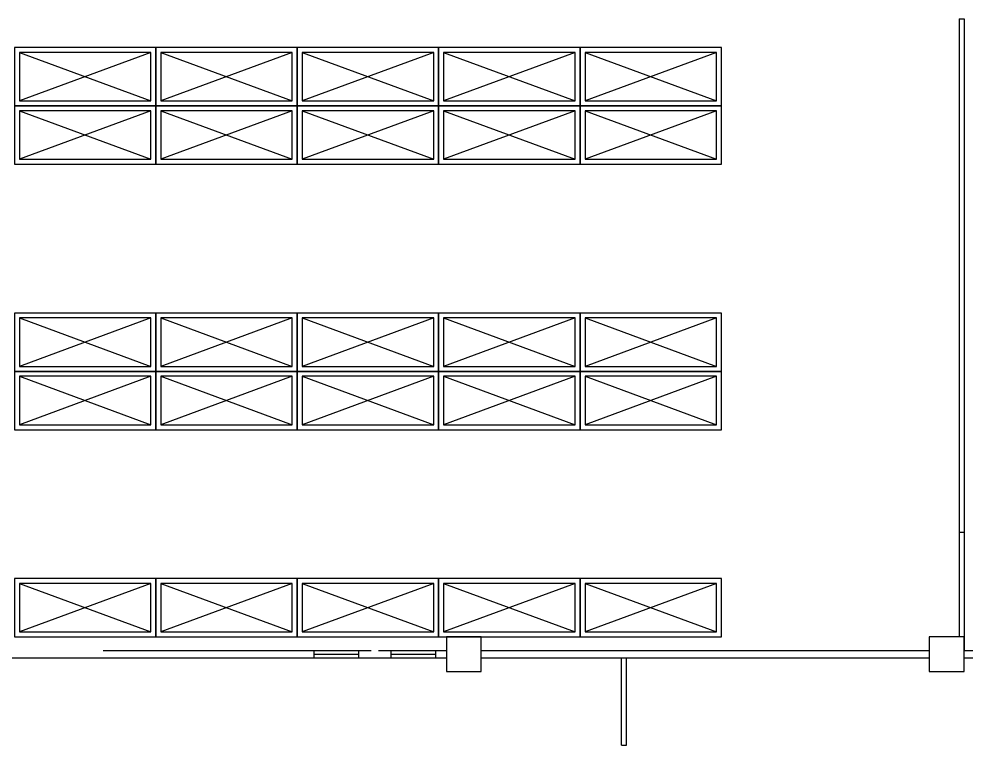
# Model space of a CAD drawing. Header units: millimetres. Extents: x -283029 to -254660, y -24907 to 10674.
# Drawn here: x -279794 to -279030, y -21184 to -20599 of the extents above; entities that cross this region are included whole.
import ezdxf

# ---------------------------------------------------------------- set-up
doc = ezdxf.new("R2010")
doc.units = ezdxf.units.MM
doc.header["$LTSCALE"] = 100

msp = doc.modelspace()

# ---------------------------------------------------------------- linework, layer by layer
at = {"color": 1}
for p, q in [((-279036, -20598.83), (-279036, -21096.66)), ((-279032, -20598.83), (-279032, -21096.66)), ((-279032, -20598.83), (-279032, -21096.66)), ((-279032, -20598.83), (-279032, -21096.66)), ((-279032, -20598.83), (-279032, -21096.66))]:
    msp.add_line(p, q, dxfattribs=at)
at = {"color": 5}
for p, q in [((-279036, -20598.83), (-279032, -20598.83)), ((-279687.5, -20625.8), (-279793.5, -20664.8)), ((-279793.5, -20625.8), (-279687.5, -20664.8)), ((-279573.5, -20625.8), (-279679.5, -20664.8)), ((-279679.5, -20625.8), (-279573.5, -20664.8)), ((-279459.5, -20625.8), (-279565.5, -20664.8)), ((-279565.5, -20625.8), (-279459.5, -20664.8)), ((-279345.5, -20625.8), (-279451.5, -20664.8)), ((-279451.5, -20625.8), (-279345.5, -20664.8)), ((-279231.5, -20625.8), (-279337.5, -20664.8)), ((-279337.5, -20625.8), (-279231.5, -20664.8)), ((-279687.5, -20672.8), (-279793.5, -20711.8)), ((-279793.5, -20672.8), (-279687.5, -20711.8)), ((-279573.5, -20672.8), (-279679.5, -20711.8)), ((-279679.5, -20672.8), (-279573.5, -20711.8)), ((-279459.5, -20672.8), (-279565.5, -20711.8)), ((-279565.5, -20672.8), (-279459.5, -20711.8)), ((-279345.5, -20672.8), (-279451.5, -20711.8)), ((-279451.5, -20672.8), (-279345.5, -20711.8)), ((-279231.5, -20672.8), (-279337.5, -20711.8)), ((-279337.5, -20672.8), (-279231.5, -20711.8)), ((-279687.5, -20839.8), (-279793.5, -20878.8)), ((-279793.5, -20839.8), (-279687.5, -20878.8)), ((-279573.5, -20839.8), (-279679.5, -20878.8)), ((-279679.5, -20839.8), (-279573.5, -20878.8)), ((-279459.5, -20839.8), (-279565.5, -20878.8)), ((-279565.5, -20839.8), (-279459.5, -20878.8)), ((-279345.5, -20839.8), (-279451.5, -20878.8)), ((-279451.5, -20839.8), (-279345.5, -20878.8)), ((-279231.5, -20839.8), (-279337.5, -20878.8)), ((-279337.5, -20839.8), (-279231.5, -20878.8)), ((-279687.5, -20886.8), (-279793.5, -20925.8)), ((-279793.5, -20886.8), (-279687.5, -20925.8)), ((-279573.5, -20886.8), (-279679.5, -20925.8)), ((-279679.5, -20886.8), (-279573.5, -20925.8)), ((-279459.5, -20886.8), (-279565.5, -20925.8)), ((-279565.5, -20886.8), (-279459.5, -20925.8)), ((-279345.5, -20886.8), (-279451.5, -20925.8)), ((-279451.5, -20886.8), (-279345.5, -20925.8)), ((-279231.5, -20886.8), (-279337.5, -20925.8)), ((-279337.5, -20886.8), (-279231.5, -20925.8)), ((-279032, -21012.66), (-279036, -21012.66)), ((-279687.5, -21053.8), (-279793.5, -21092.8)), ((-279793.5, -21053.8), (-279687.5, -21092.8)), ((-279573.5, -21053.8), (-279679.5, -21092.8)), ((-279679.5, -21053.8), (-279573.5, -21092.8)), ((-279459.5, -21053.8), (-279565.5, -21092.8)), ((-279565.5, -21053.8), (-279459.5, -21092.8)), ((-279345.5, -21053.8), (-279451.5, -21092.8)), ((-279451.5, -21053.8), (-279345.5, -21092.8)), ((-279231.5, -21053.8), (-279337.5, -21092.8)), ((-279337.5, -21053.8), (-279231.5, -21092.8))]:
    msp.add_line(p, q, dxfattribs=at)
at = {"color": 3}
for p, q in [((-279032, -21096.66), (-279032, -21107.66)), ((-279726, -21107.66), (-279510, -21107.66)), ((-279556, -21107.66), (-279556, -21113.66)), ((-279556, -21110.66), (-279520, -21110.66)), ((-279520, -21107.66), (-279520, -21113.66)), ((-279421.15, -21107.66), (-279288, -21107.66)), ((-279421.15, -21107.66), (-279288, -21107.66)), ((-279282, -21107.66), (-279066, -21107.66)), ((-279282, -21107.66), (-279060, -21107.66)), ((-279816, -21113.66), (-279726, -21113.66)), ((-279816, -21113.66), (-279449.15, -21113.66)), ((-279732, -21113.66), (-279504, -21113.66)), ((-279421.15, -21113.66), (-279282, -21113.66)), ((-279421.15, -21113.66), (-279060, -21113.66)), ((-279307.99, -21183.92), (-279307.99, -21113.66)), ((-279304.05, -21183.92), (-279304.05, -21113.66)), ((-279288, -21113.66), (-279060, -21113.66)), ((-279307.99, -21183.92), (-279304.05, -21183.92))]:
    msp.add_line(p, q, dxfattribs=at)
for p, q in [((-279504, -21107.66), (-279449.15, -21107.66)), ((-279504, -21107.66), (-279449.15, -21107.66)), ((-279494, -21107.66), (-279494, -21113.66)), ((-279494, -21110.66), (-279458, -21110.66)), ((-279458, -21107.66), (-279458, -21113.66)), ((-279510, -21113.66), (-279449.15, -21113.66)), ((-279449.15, -21124.66), (-279444.15, -21124.66)), ((-279437.65, -21124.66), (-279432.65, -21124.66))]:
    msp.add_line(p, q)
at = {"color": 240, "true_color": 0xed1f24}
for points in [[(-279797.5, -20621.8), (-279797.5, -20668.8), (-279683.5, -20668.8), (-279683.5, -20621.8)], [(-279683.5, -20621.8), (-279683.5, -20668.8), (-279569.5, -20668.8), (-279569.5, -20621.8)], [(-279569.5, -20621.8), (-279569.5, -20668.8), (-279455.5, -20668.8), (-279455.5, -20621.8)], [(-279455.5, -20621.8), (-279455.5, -20668.8), (-279341.5, -20668.8), (-279341.5, -20621.8)], [(-279341.5, -20621.8), (-279341.5, -20668.8), (-279227.5, -20668.8), (-279227.5, -20621.8)], [(-279797.5, -20668.8), (-279797.5, -20715.8), (-279683.5, -20715.8), (-279683.5, -20668.8)], [(-279683.5, -20668.8), (-279683.5, -20715.8), (-279569.5, -20715.8), (-279569.5, -20668.8)], [(-279569.5, -20668.8), (-279569.5, -20715.8), (-279455.5, -20715.8), (-279455.5, -20668.8)], [(-279455.5, -20668.8), (-279455.5, -20715.8), (-279341.5, -20715.8), (-279341.5, -20668.8)], [(-279341.5, -20668.8), (-279341.5, -20715.8), (-279227.5, -20715.8), (-279227.5, -20668.8)], [(-279797.5, -20835.8), (-279797.5, -20882.8), (-279683.5, -20882.8), (-279683.5, -20835.8)], [(-279683.5, -20835.8), (-279683.5, -20882.8), (-279569.5, -20882.8), (-279569.5, -20835.8)], [(-279569.5, -20835.8), (-279569.5, -20882.8), (-279455.5, -20882.8), (-279455.5, -20835.8)], [(-279455.5, -20835.8), (-279455.5, -20882.8), (-279341.5, -20882.8), (-279341.5, -20835.8)], [(-279341.5, -20835.8), (-279341.5, -20882.8), (-279227.5, -20882.8), (-279227.5, -20835.8)], [(-279797.5, -20882.8), (-279797.5, -20929.8), (-279683.5, -20929.8), (-279683.5, -20882.8)], [(-279683.5, -20882.8), (-279683.5, -20929.8), (-279569.5, -20929.8), (-279569.5, -20882.8)], [(-279569.5, -20882.8), (-279569.5, -20929.8), (-279455.5, -20929.8), (-279455.5, -20882.8)], [(-279455.5, -20882.8), (-279455.5, -20929.8), (-279341.5, -20929.8), (-279341.5, -20882.8)], [(-279341.5, -20882.8), (-279341.5, -20929.8), (-279227.5, -20929.8), (-279227.5, -20882.8)], [(-279797.5, -21049.8), (-279797.5, -21096.8), (-279683.5, -21096.8), (-279683.5, -21049.8)], [(-279683.5, -21049.8), (-279683.5, -21096.8), (-279569.5, -21096.8), (-279569.5, -21049.8)], [(-279569.5, -21049.8), (-279569.5, -21096.8), (-279455.5, -21096.8), (-279455.5, -21049.8)], [(-279455.5, -21049.8), (-279455.5, -21096.8), (-279341.5, -21096.8), (-279341.5, -21049.8)], [(-279341.5, -21049.8), (-279341.5, -21096.8), (-279227.5, -21096.8), (-279227.5, -21049.8)]]:
    msp.add_lwpolyline(points, close=True, dxfattribs=at)
at = {"color": 5}
for points in [[(-279793.5, -20625.8), (-279793.5, -20664.8), (-279687.5, -20664.8), (-279687.5, -20625.8)], [(-279679.5, -20625.8), (-279679.5, -20664.8), (-279573.5, -20664.8), (-279573.5, -20625.8)], [(-279565.5, -20625.8), (-279565.5, -20664.8), (-279459.5, -20664.8), (-279459.5, -20625.8)], [(-279451.5, -20625.8), (-279451.5, -20664.8), (-279345.5, -20664.8), (-279345.5, -20625.8)], [(-279337.5, -20625.8), (-279337.5, -20664.8), (-279231.5, -20664.8), (-279231.5, -20625.8)], [(-279793.5, -20672.8), (-279793.5, -20711.8), (-279687.5, -20711.8), (-279687.5, -20672.8)], [(-279679.5, -20672.8), (-279679.5, -20711.8), (-279573.5, -20711.8), (-279573.5, -20672.8)], [(-279565.5, -20672.8), (-279565.5, -20711.8), (-279459.5, -20711.8), (-279459.5, -20672.8)], [(-279451.5, -20672.8), (-279451.5, -20711.8), (-279345.5, -20711.8), (-279345.5, -20672.8)], [(-279337.5, -20672.8), (-279337.5, -20711.8), (-279231.5, -20711.8), (-279231.5, -20672.8)], [(-279793.5, -20839.8), (-279793.5, -20878.8), (-279687.5, -20878.8), (-279687.5, -20839.8)], [(-279679.5, -20839.8), (-279679.5, -20878.8), (-279573.5, -20878.8), (-279573.5, -20839.8)], [(-279565.5, -20839.8), (-279565.5, -20878.8), (-279459.5, -20878.8), (-279459.5, -20839.8)], [(-279451.5, -20839.8), (-279451.5, -20878.8), (-279345.5, -20878.8), (-279345.5, -20839.8)], [(-279337.5, -20839.8), (-279337.5, -20878.8), (-279231.5, -20878.8), (-279231.5, -20839.8)], [(-279793.5, -20886.8), (-279793.5, -20925.8), (-279687.5, -20925.8), (-279687.5, -20886.8)], [(-279679.5, -20886.8), (-279679.5, -20925.8), (-279573.5, -20925.8), (-279573.5, -20886.8)], [(-279565.5, -20886.8), (-279565.5, -20925.8), (-279459.5, -20925.8), (-279459.5, -20886.8)], [(-279451.5, -20886.8), (-279451.5, -20925.8), (-279345.5, -20925.8), (-279345.5, -20886.8)], [(-279337.5, -20886.8), (-279337.5, -20925.8), (-279231.5, -20925.8), (-279231.5, -20886.8)], [(-279793.5, -21053.8), (-279793.5, -21092.8), (-279687.5, -21092.8), (-279687.5, -21053.8)], [(-279679.5, -21053.8), (-279679.5, -21092.8), (-279573.5, -21092.8), (-279573.5, -21053.8)], [(-279565.5, -21053.8), (-279565.5, -21092.8), (-279459.5, -21092.8), (-279459.5, -21053.8)], [(-279451.5, -21053.8), (-279451.5, -21092.8), (-279345.5, -21092.8), (-279345.5, -21053.8)], [(-279337.5, -21053.8), (-279337.5, -21092.8), (-279231.5, -21092.8), (-279231.5, -21053.8)]]:
    msp.add_lwpolyline(points, close=True, dxfattribs=at)
for points in [[(-279449.15, -21124.66), (-279421.15, -21124.66), (-279421.15, -21096.66), (-279449.15, -21096.66)], [(-279449.15, -21124.66), (-279421.15, -21124.66), (-279421.15, -21096.66), (-279449.15, -21096.66)], [(-279449.15, -21124.66), (-279421.15, -21124.66), (-279421.15, -21096.66), (-279449.15, -21096.66)], [(-279449.15, -21124.66), (-279421.15, -21124.66), (-279421.15, -21096.66), (-279449.15, -21096.66)], [(-279060, -21124.66), (-279032, -21124.66), (-279032, -21096.66), (-279060, -21096.66)], [(-279060, -21124.66), (-279032, -21124.66), (-279032, -21096.66), (-279060, -21096.66)], [(-279060, -21124.66), (-279032, -21124.66), (-279032, -21096.66), (-279060, -21096.66)], [(-279060, -21124.66), (-279032, -21124.66), (-279032, -21096.66), (-279060, -21096.66)]]:
    msp.add_lwpolyline(points, close=True)
at = {"color": 3}
for points in [[(-279726, -21107.66), (-279510, -21107.66)], [(-279726, -21107.66), (-279510, -21107.66)], [(-279504, -21107.66), (-279449.15, -21107.66)], [(-279504, -21107.66), (-279449.15, -21107.66)], [(-279421.15, -21107.66), (-279060, -21107.66)], [(-279421.15, -21107.66), (-279060, -21107.66)], [(-279421.15, -21107.66), (-279288, -21107.66)], [(-279421.15, -21107.66), (-279288, -21107.66)], [(-279282, -21107.66), (-279066, -21107.66)], [(-279282, -21107.66), (-279066, -21107.66)], [(-279032, -21107.66), (-278752.39, -21107.66)], [(-279032, -21107.66), (-278752.39, -21107.66)], [(-279816, -21113.66), (-279449.15, -21113.66)], [(-279816, -21113.66), (-279449.15, -21113.66)], [(-279421.15, -21113.66), (-279060, -21113.66)], [(-279421.15, -21113.66), (-279060, -21113.66)], [(-279032, -21113.66), (-278752.39, -21113.66)]]:
    msp.add_lwpolyline(points, dxfattribs=at)

doc.saveas('drawing.dxf')
